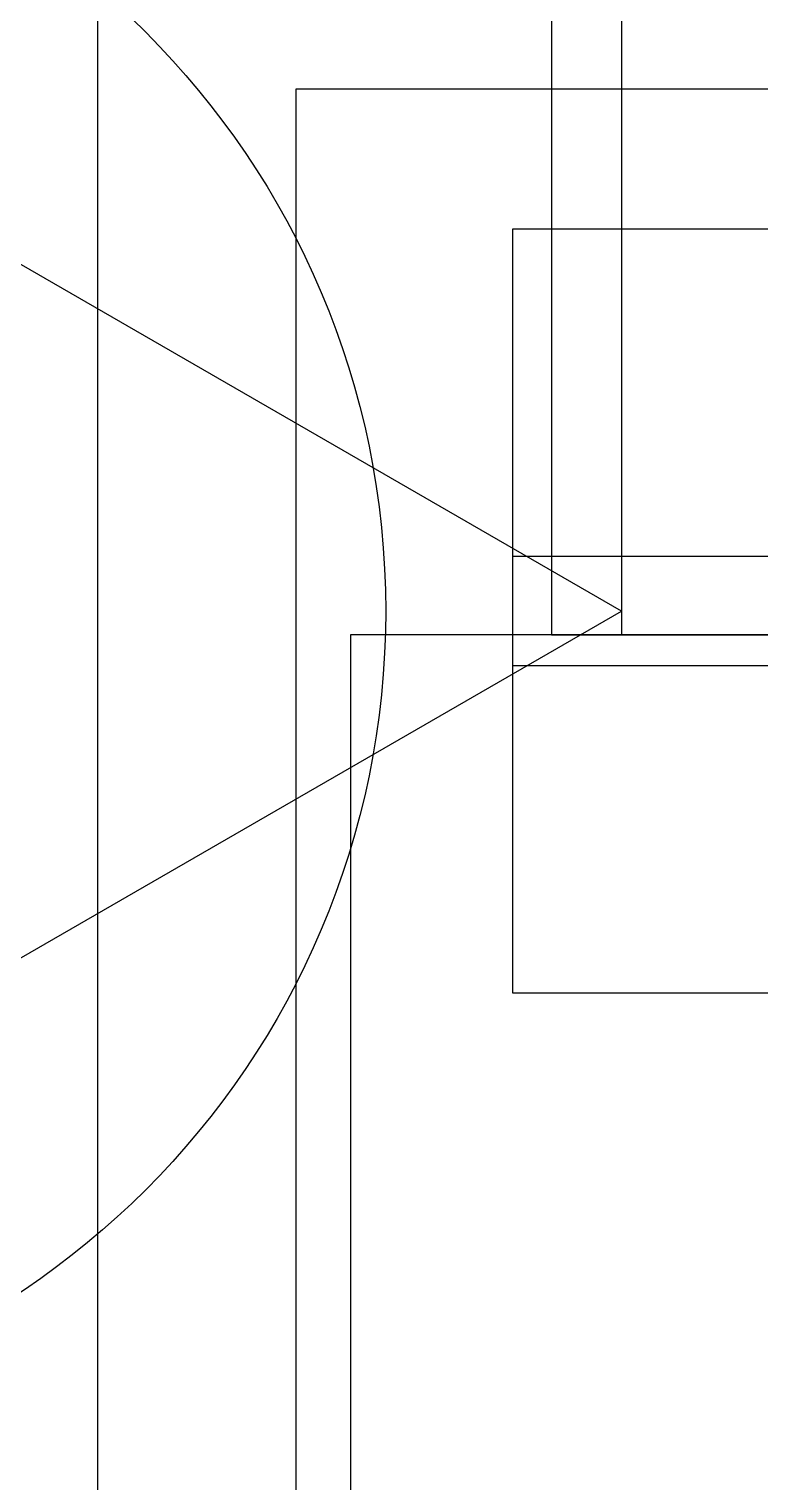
# Model space of a CAD drawing. Extents: x -31 to 31, y -86 to 20.
# Drawn here: x -9.43 to -2.73, y -24.76 to -11.45 of the extents above; entities that cross this region are included whole.
import ezdxf

# ---------------------------------------------------------------- set-up
doc = ezdxf.new("R2010")
doc.units = 0

msp = doc.modelspace()

# ---------------------------------------------------------------- linework, layer by layer
at = {"layer": 'cure'}
for points in [[(-4, -17), (4, -17), (4, 0), (-4, 0)], [(-4, -16.7833), (-12.6603, -11.7833), (-17.6603, -11.7833), (-17.6603, -21.7833), (-12.6603, -21.7833)], [(-5, -20.2833), (5, -20.2833), (5, -13.2833), (-5, -13.2833)], [(-5, -20.2833), (5, -20.2833), (5, -13.2833), (-5, -13.2833)], [(-5, -17.2833), (5, -17.2833), (5, -16.2833), (-5, -16.2833)], [(-6.4813, -50.3159), (6.4813, -50.3159), (6.4813, -17), (-6.4813, -17)]]:
    msp.add_lwpolyline(points, close=True, dxfattribs=at)
at = {"layer": 'M1_LD'}
msp.add_circle((-13.6603, -16.7833), 7.5, dxfattribs=at)
msp.add_circle((-13.6603, -16.7833), 7.5, dxfattribs=at)
at = {"layer": 'M1_Neg'}
for points in [[(-4, -16.7833), (-12.6603, -11.7833), (-17.6603, -11.7833), (-17.6603, -21.7833), (-12.6603, -21.7833)], [(-5, -17.2833), (5, -17.2833), (5, -16.2833), (-5, -16.2833)]]:
    msp.add_lwpolyline(points, close=True, dxfattribs=at)
at = {"layer": 'M1_Pos'}
msp.add_lwpolyline([(-8.8, -50.3159), (8.8, -50.3159), (8.8, 0), (-8.8, 0)], close=True, dxfattribs=at)
at = {"layer": 'M2_undercutMsk'}
for points in [[(-4.641, -17), (4.641, -17), (4.641, 0), (-4.641, 0)], [(-6.9813, -55.3159), (6.9813, -55.3159), (6.9813, -12), (-6.9813, -12)]]:
    msp.add_lwpolyline(points, close=True, dxfattribs=at)

doc.saveas('drawing.dxf')
